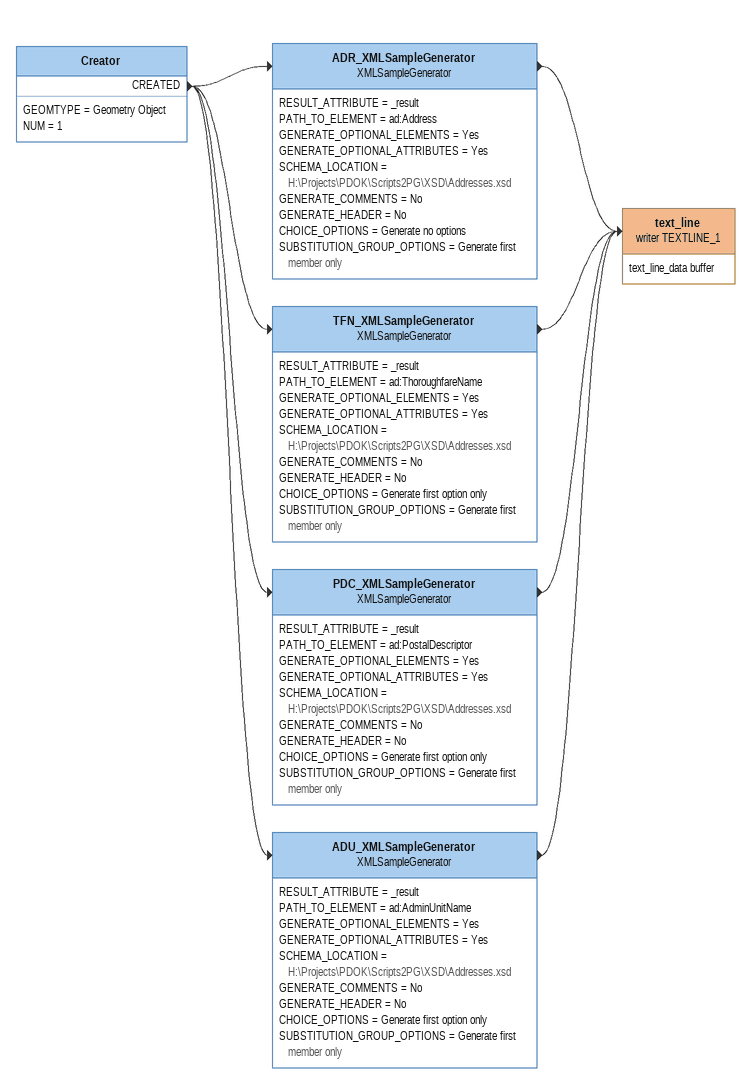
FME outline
Creator
    GEOMTYPE = Geometry Object
    NUM = 1
    CREATED -> ADR_XMLSampleGenerator
    CREATED -> TFN_XMLSampleGenerator
    CREATED -> PDC_XMLSampleGenerator
    CREATED -> ADU_XMLSampleGenerator
ADR_XMLSampleGenerator: XMLSampleGenerator
    RESULT_ATTRIBUTE = _result
    PATH_TO_ELEMENT = ad:Address
    GENERATE_OPTIONAL_ELEMENTS = Yes
    GENERATE_OPTIONAL_ATTRIBUTES = Yes
    SCHEMA_LOCATION = H:\Projects\PDOK\Scripts2PG\XSD\Addresses.xsd
    GENERATE_COMMENTS = No
    GENERATE_HEADER = No
    CHOICE_OPTIONS = Generate no options
    SUBSTITUTION_GROUP_OPTIONS = Generate first member only
    -> text_line (writer TEXTLINE_1)
TFN_XMLSampleGenerator: XMLSampleGenerator
    RESULT_ATTRIBUTE = _result
    PATH_TO_ELEMENT = ad:ThoroughfareName
    GENERATE_OPTIONAL_ELEMENTS = Yes
    GENERATE_OPTIONAL_ATTRIBUTES = Yes
    SCHEMA_LOCATION = H:\Projects\PDOK\Scripts2PG\XSD\Addresses.xsd
    GENERATE_COMMENTS = No
    GENERATE_HEADER = No
    CHOICE_OPTIONS = Generate first option only
    SUBSTITUTION_GROUP_OPTIONS = Generate first member only
    -> text_line (writer TEXTLINE_1)
PDC_XMLSampleGenerator: XMLSampleGenerator
    RESULT_ATTRIBUTE = _result
    PATH_TO_ELEMENT = ad:PostalDescriptor
    GENERATE_OPTIONAL_ELEMENTS = Yes
    GENERATE_OPTIONAL_ATTRIBUTES = Yes
    SCHEMA_LOCATION = H:\Projects\PDOK\Scripts2PG\XSD\Addresses.xsd
    GENERATE_COMMENTS = No
    GENERATE_HEADER = No
    CHOICE_OPTIONS = Generate first option only
    SUBSTITUTION_GROUP_OPTIONS = Generate first member only
    -> text_line (writer TEXTLINE_1)
ADU_XMLSampleGenerator: XMLSampleGenerator
    RESULT_ATTRIBUTE = _result
    PATH_TO_ELEMENT = ad:AdminUnitName
    GENERATE_OPTIONAL_ELEMENTS = Yes
    GENERATE_OPTIONAL_ATTRIBUTES = Yes
    SCHEMA_LOCATION = H:\Projects\PDOK\Scripts2PG\XSD\Addresses.xsd
    GENERATE_COMMENTS = No
    GENERATE_HEADER = No
    CHOICE_OPTIONS = Generate first option only
    SUBSTITUTION_GROUP_OPTIONS = Generate first member only
    -> text_line (writer TEXTLINE_1)
text_line (writer TEXTLINE_1)
    attributes: text_line_data buffer
